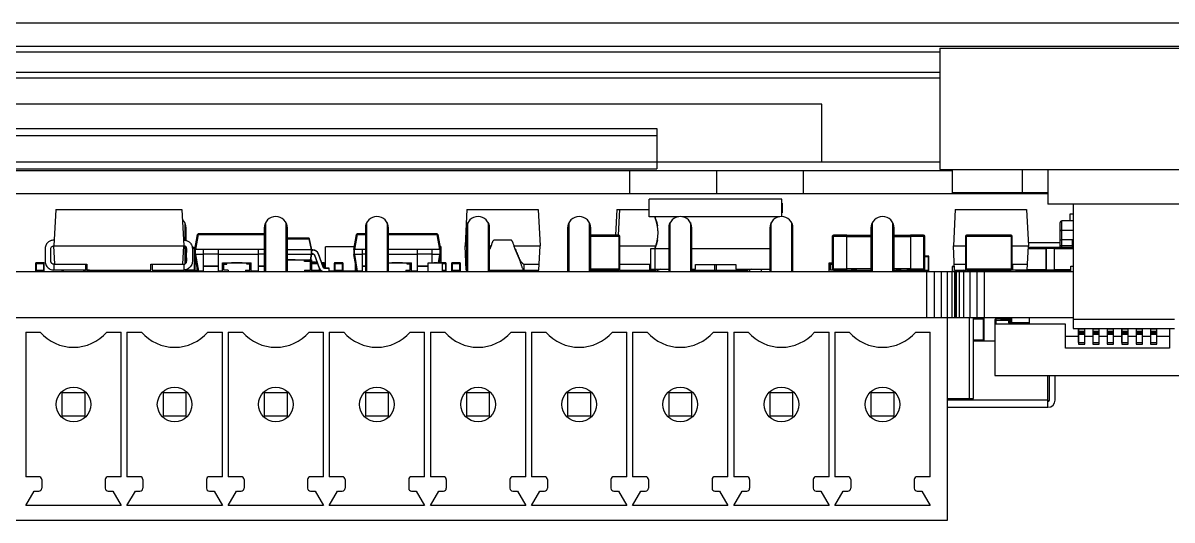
# Model space of a CAD drawing. Header units: inches. Extents: x -190 to 160, y -110 to 38.
# Drawn here: x -99.86 to -60.09, y -109.87 to -92.67 of the extents above; entities that cross this region are included whole.
import ezdxf

# ---------------------------------------------------------------- set-up
doc = ezdxf.new("R2010")
doc.units = ezdxf.units.IN
doc.header["$LTSCALE"] = 1.21
doc.header["$MEASUREMENT"] = 0
doc.layers.get('0').update_dxf_attribs({"linetype": 'CONTINUOUS'})

msp = doc.modelspace()

# ---------------------------------------------------------------- linework, layer by layer
at = {"color": 7, "linetype": 'Continuous'}
for p, q in [((-152.059, -92.674), (-39.659, -92.674)), ((-152.059, -93.474), (-39.659, -93.474)), ((-148.359, -93.674), (-68.124, -93.674)), ((-68.124, -93.55), (-55.394, -93.55)), ((-68.124, -93.55), (-68.124, -97.749)), ((-148.569, -94.574), (-68.124, -94.574)), ((-148.359, -94.374), (-68.124, -94.374)), ((-72.208, -95.485), (-136.328, -95.485)), ((-72.208, -97.474), (-72.208, -95.485)), ((-129.419, -96.324), (-77.919, -96.324)), ((-77.919, -96.574), (-129.419, -96.574)), ((-77.919, -96.324), (-77.919, -97.724)), ((-148.569, -97.474), (-68.124, -97.474)), ((-129.419, -97.724), (-77.919, -97.724)), ((-102.419, -97.774), (-67.694, -97.774)), ((-78.859, -98.574), (-78.859, -97.774)), ((-75.859, -97.774), (-75.859, -98.574)), ((-72.859, -97.774), (-72.859, -98.574)), ((-68.124, -97.749), (-55.394, -97.749)), ((-67.694, -97.749), (-67.694, -98.549)), ((-65.276, -97.749), (-65.276, -98.549)), ((-64.394, -97.749), (-64.394, -98.949)), ((-109.919, -98.574), (-64.394, -98.574)), ((-64.394, -98.549), (-67.694, -98.549)), ((-73.589, -98.774), (-78.181, -98.774)), ((-78.181, -99.384), (-78.181, -98.774)), ((-73.589, -99.378), (-73.589, -98.774)), ((-73.589, -98.905), (-73.579, -98.905)), ((-73.589, -98.933), (-73.579, -98.933)), ((-73.589, -98.963), (-73.579, -98.963)), ((-73.589, -98.998), (-73.579, -98.998)), ((-73.579, -98.905), (-73.579, -99.243)), ((-58.394, -98.949), (-64.394, -98.949)), ((-63.509, -98.949), (-63.509, -103.249)), ((-98.727, -99.123), (-98.794, -100.383)), ((-98.727, -99.123), (-94.36, -99.123)), ((-94.36, -99.123), (-94.294, -100.383)), ((-84.493, -99.123), (-84.559, -100.383)), ((-84.493, -99.123), (-82.025, -99.123)), ((-82.025, -99.123), (-81.959, -100.383)), ((-79.302, -99.123), (-79.349, -100.013)), ((-79.302, -99.123), (-78.181, -99.123)), ((-79.208, -99.123), (-79.254, -100.013)), ((-77.164, -99.384), (-78.181, -99.384)), ((-73.664, -99.384), (-77.053, -99.384)), ((-73.589, -99.081), (-73.579, -99.081)), ((-73.589, -99.159), (-73.579, -99.159)), ((-73.589, -99.194), (-73.579, -99.194)), ((-73.589, -99.243), (-73.579, -99.243)), ((-67.593, -99.123), (-67.659, -100.383)), ((-67.593, -99.123), (-65.125, -99.123)), ((-65.125, -99.123), (-65.059, -100.383)), ((-63.61, -99.274), (-63.509, -99.274)), ((-63.61, -99.524), (-63.61, -99.274)), ((-94.259, -99.58), (-94.259, -100.186)), ((-94.209, -100.202), (-94.209, -99.774)), ((-91.509, -99.774), (-91.509, -101.274)), ((-91.459, -101.274), (-91.459, -99.58)), ((-90.759, -99.58), (-90.759, -101.274)), ((-90.709, -101.274), (-90.709, -99.774)), ((-88.009, -99.774), (-88.009, -101.274)), ((-87.959, -101.274), (-87.959, -99.58)), ((-87.259, -99.58), (-87.259, -101.274)), ((-87.209, -101.274), (-87.209, -99.774)), ((-84.509, -99.774), (-84.509, -101.274)), ((-84.459, -101.274), (-84.459, -99.58)), ((-83.759, -99.58), (-83.759, -101.274)), ((-83.709, -101.274), (-83.709, -99.774)), ((-81.009, -99.774), (-81.009, -101.274)), ((-80.959, -101.274), (-80.959, -99.58)), ((-80.259, -99.58), (-80.259, -101.274)), ((-80.209, -101.274), (-80.209, -99.774)), ((-77.509, -99.774), (-77.509, -101.274)), ((-77.459, -101.274), (-77.459, -99.58)), ((-76.759, -99.58), (-76.759, -101.274)), ((-76.709, -101.274), (-76.709, -99.774)), ((-74.009, -99.774), (-74.009, -101.274)), ((-73.959, -101.274), (-73.959, -99.58)), ((-73.259, -99.58), (-73.259, -101.274)), ((-73.209, -101.274), (-73.209, -99.774)), ((-70.509, -99.774), (-70.509, -101.274)), ((-70.459, -101.274), (-70.459, -99.58)), ((-69.759, -99.58), (-69.759, -101.274)), ((-69.709, -101.274), (-69.709, -99.774)), ((-63.959, -100.449), (-63.959, -99.574)), ((-63.509, -99.524), (-63.909, -99.524)), ((-63.909, -100.449), (-63.909, -99.524)), ((-93.909, -100.509), (-93.817, -99.99)), ((-93.798, -99.99), (-93.889, -100.509)), ((-93.817, -99.99), (-93.798, -99.99)), ((-93.798, -99.99), (-93.798, -99.974)), ((-91.509, -99.974), (-93.798, -99.974)), ((-93.798, -99.99), (-91.509, -99.99)), ((-89.962, -100.124), (-90.709, -100.124)), ((-90.709, -100.144), (-89.962, -100.144)), ((-89.962, -100.124), (-89.962, -100.144)), ((-89.962, -100.144), (-89.888, -100.524)), ((-89.962, -100.144), (-89.937, -100.144)), ((-89.863, -100.524), (-89.937, -100.144)), ((-88.409, -100.509), (-88.317, -99.99)), ((-88.298, -99.99), (-88.389, -100.509)), ((-88.317, -99.99), (-88.298, -99.99)), ((-88.009, -99.974), (-88.298, -99.974)), ((-88.298, -99.99), (-88.298, -99.974)), ((-88.298, -99.99), (-88.009, -99.99)), ((-85.52, -99.974), (-87.209, -99.974)), ((-87.209, -99.99), (-85.52, -99.99)), ((-85.52, -99.974), (-85.52, -99.99)), ((-85.428, -100.509), (-85.52, -99.99)), ((-85.52, -99.99), (-85.5, -99.99)), ((-85.5, -99.99), (-85.409, -100.509)), ((-82.975, -100.186), (-83.544, -100.186)), ((-79.241, -100.013), (-80.209, -100.013)), ((-80.209, -100.053), (-79.201, -100.053)), ((-79.241, -100.013), (-79.241, -101.233)), ((-79.201, -101.193), (-79.201, -100.053)), ((-71.847, -100.053), (-71.347, -100.053)), ((-71.847, -100.053), (-71.847, -101.193)), ((-71.347, -100.013), (-71.807, -100.013)), ((-71.807, -101.233), (-71.807, -100.013)), ((-71.347, -101.233), (-71.347, -100.013)), ((-70.509, -100.023), (-71.347, -100.023)), ((-71.347, -100.063), (-70.509, -100.063)), ((-69.147, -100.023), (-69.709, -100.023)), ((-69.709, -100.063), (-69.147, -100.063)), ((-68.687, -100.013), (-69.147, -100.013)), ((-69.147, -100.013), (-69.147, -101.233)), ((-69.147, -100.053), (-68.647, -100.053)), ((-68.687, -100.013), (-68.687, -101.233)), ((-68.647, -101.193), (-68.647, -100.053)), ((-67.239, -100.053), (-65.619, -100.053)), ((-67.239, -100.053), (-67.239, -101.193)), ((-65.659, -100.013), (-67.199, -100.013)), ((-67.199, -101.233), (-67.199, -100.013)), ((-65.659, -100.013), (-65.659, -101.233)), ((-65.619, -101.193), (-65.619, -100.053)), ((-63.959, -100.179), (-63.909, -100.174)), ((-63.509, -99.853), (-63.909, -99.853)), ((-63.509, -100.174), (-63.909, -100.174)), ((-63.529, -100.449), (-63.529, -100.174)), ((-98.76, -101.023), (-98.794, -100.383)), ((-98.794, -100.383), (-94.294, -100.383)), ((-94.327, -101.023), (-94.294, -100.383)), ((-94.259, -100.396), (-94.259, -101.015)), ((-94.209, -100.969), (-94.209, -100.432)), ((-94.206, -100.439), (-94.209, -100.439)), ((-94.209, -100.469), (-94.197, -100.469)), ((-93.933, -100.439), (-93.999, -100.439)), ((-93.995, -100.469), (-93.903, -100.469)), ((-93.933, -100.439), (-93.933, -101.259)), ((-93.909, -100.509), (-93.909, -100.689)), ((-93.909, -100.509), (-93.889, -100.509)), ((-93.903, -100.477), (-93.903, -100.469)), ((-93.889, -100.689), (-93.889, -100.509)), ((-91.509, -100.509), (-93.889, -100.509)), ((-93.609, -101.274), (-93.609, -100.509)), ((-93.109, -100.509), (-93.109, -101.274)), ((-91.709, -101.274), (-91.709, -100.509)), ((-89.888, -100.524), (-90.709, -100.524)), ((-89.888, -100.524), (-89.888, -100.674)), ((-89.863, -100.524), (-89.888, -100.524)), ((-89.824, -100.524), (-89.863, -100.524)), ((-89.863, -100.674), (-89.863, -100.524)), ((-89.863, -100.534), (-89.824, -100.534)), ((-89.824, -100.524), (-89.824, -100.534)), ((-88.394, -100.424), (-89.384, -100.424)), ((-89.384, -101.148), (-89.384, -100.424)), ((-88.409, -100.509), (-88.409, -100.689)), ((-88.409, -100.509), (-88.389, -100.509)), ((-88.009, -100.509), (-88.389, -100.509)), ((-88.389, -100.689), (-88.389, -100.509)), ((-88.109, -101.274), (-88.109, -100.509)), ((-85.429, -100.509), (-87.209, -100.509)), ((-86.209, -101.274), (-86.209, -100.509)), ((-85.709, -100.509), (-85.709, -100.974)), ((-85.429, -100.509), (-85.429, -100.689)), ((-85.428, -100.509), (-85.409, -100.509)), ((-85.384, -100.424), (-85.424, -100.424)), ((-85.409, -100.689), (-85.409, -100.509)), ((-85.384, -100.967), (-85.384, -100.424)), ((-84.559, -100.383), (-84.509, -100.383)), ((-84.515, -101.223), (-84.559, -100.383)), ((-83.709, -100.383), (-83.657, -100.383)), ((-83.709, -100.529), (-83.696, -100.503)), ((-82.862, -100.383), (-81.959, -100.383)), ((-82.003, -101.223), (-81.959, -100.383)), ((-79.201, -100.383), (-77.951, -100.383)), ((-77.509, -100.484), (-78.135, -100.484)), ((-78.135, -100.484), (-78.135, -101.194)), ((-77.985, -100.484), (-77.985, -101.194)), ((-74.009, -100.484), (-76.709, -100.484)), ((-67.659, -100.383), (-67.239, -100.383)), ((-67.615, -101.223), (-67.659, -100.383)), ((-65.619, -100.383), (-65.059, -100.383)), ((-65.103, -101.223), (-65.059, -100.383)), ((-65.064, -100.274), (-63.959, -100.274)), ((-65.064, -100.479), (-64.459, -100.479)), ((-64.451, -100.449), (-65.062, -100.449)), ((-64.459, -100.469), (-64.159, -100.469)), ((-64.459, -100.469), (-64.459, -101.229)), ((-63.959, -100.439), (-64.429, -100.439)), ((-64.429, -101.259), (-64.429, -100.439)), ((-64.159, -101.259), (-64.159, -100.439)), ((-63.509, -100.449), (-64.159, -100.449)), ((-64.159, -100.479), (-63.509, -100.479)), ((-63.959, -100.372), (-63.909, -100.374)), ((-63.909, -100.374), (-63.529, -100.374)), ((-99.425, -101), (-99.425, -101.243)), ((-99.425, -101), (-99.12, -101)), ((-99.395, -101.274), (-99.395, -100.969)), ((-99.151, -100.969), (-99.395, -100.969)), ((-99.323, -100.967), (-99.323, -100.969)), ((-99.323, -100.967), (-99.216, -100.967)), ((-99.322, -100.967), (-99.322, -100.969)), ((-99.313, -100.967), (-99.313, -100.969)), ((-99.304, -100.969), (-99.304, -100.967)), ((-99.216, -100.967), (-99.216, -100.969)), ((-99.151, -100.969), (-99.151, -101.274)), ((-99.12, -101.243), (-99.12, -101)), ((-93.808, -101.257), (-93.909, -100.689)), ((-93.909, -100.689), (-93.889, -100.689)), ((-93.903, -101.229), (-93.903, -100.721)), ((-93.903, -100.949), (-93.863, -100.949)), ((-93.858, -100.974), (-93.903, -100.974)), ((-93.609, -100.689), (-93.889, -100.689)), ((-93.889, -100.689), (-93.789, -101.257)), ((-93.609, -100.664), (-93.109, -100.664)), ((-91.709, -100.689), (-93.109, -100.689)), ((-92.959, -101.274), (-92.959, -100.974)), ((-92.959, -100.974), (-91.959, -100.974)), ((-92.909, -101.224), (-92.909, -100.974)), ((-92.809, -101.024), (-92.809, -100.974)), ((-92.637, -100.973), (-92.637, -100.974)), ((-92.557, -100.973), (-92.637, -100.973)), ((-92.6, -100.973), (-92.6, -100.974)), ((-92.559, -100.974), (-92.559, -100.973)), ((-92.557, -100.974), (-92.557, -100.973)), ((-92.546, -100.973), (-92.546, -100.974)), ((-92.465, -100.973), (-92.546, -100.973)), ((-92.505, -100.973), (-92.505, -100.974)), ((-92.465, -100.973), (-92.465, -100.974)), ((-92.453, -100.973), (-92.453, -100.974)), ((-92.37, -100.973), (-92.453, -100.973)), ((-92.436, -100.973), (-92.436, -100.974)), ((-92.423, -100.973), (-92.423, -100.974)), ((-92.37, -100.973), (-92.37, -100.974)), ((-92.36, -100.973), (-92.36, -100.974)), ((-92.278, -100.973), (-92.36, -100.973)), ((-92.319, -100.973), (-92.319, -100.974)), ((-92.278, -100.973), (-92.278, -100.974)), ((-92.109, -101.024), (-92.109, -100.974)), ((-92.009, -101.224), (-92.009, -100.974)), ((-91.959, -101.274), (-91.959, -100.974)), ((-91.709, -100.664), (-91.509, -100.664)), ((-90.709, -100.674), (-89.888, -100.674)), ((-90.671, -100.873), (-90.709, -100.873)), ((-90.709, -100.874), (-89.863, -100.874)), ((-90.671, -100.873), (-90.671, -100.874)), ((-90.654, -100.873), (-90.656, -100.873)), ((-90.656, -100.873), (-90.656, -100.874)), ((-90.555, -100.873), (-90.652, -100.873)), ((-90.652, -100.873), (-90.652, -100.874)), ((-90.609, -100.873), (-90.609, -100.874)), ((-90.555, -100.873), (-90.555, -100.874)), ((-90.438, -100.873), (-90.539, -100.873)), ((-90.539, -100.873), (-90.539, -100.874)), ((-90.488, -100.873), (-90.488, -100.874)), ((-90.438, -100.873), (-90.438, -100.874)), ((-90.113, -100.924), (-90.113, -100.874)), ((-89.913, -100.924), (-90.113, -100.924)), ((-89.888, -100.674), (-89.923, -100.874)), ((-89.913, -101.224), (-89.913, -100.874)), ((-89.898, -100.874), (-89.863, -100.674)), ((-89.863, -100.674), (-89.888, -100.674)), ((-89.824, -100.664), (-89.863, -100.664)), ((-89.863, -100.674), (-89.824, -100.674)), ((-89.863, -101.274), (-89.863, -100.874)), ((-89.863, -100.939), (-89.854, -100.939)), ((-89.863, -100.949), (-89.686, -100.949)), ((-89.863, -100.967), (-89.846, -100.967)), ((-89.678, -100.969), (-89.863, -100.969)), ((-89.863, -101), (-89.667, -101)), ((-89.86, -100.949), (-89.86, -100.939)), ((-89.856, -101.274), (-89.856, -100.969)), ((-89.854, -100.949), (-89.854, -100.939)), ((-89.846, -100.969), (-89.846, -100.967)), ((-89.841, -100.939), (-89.739, -100.939)), ((-89.841, -100.949), (-89.841, -100.939)), ((-89.824, -100.664), (-89.824, -100.674)), ((-89.817, -100.967), (-89.684, -100.967)), ((-89.817, -100.967), (-89.817, -100.969)), ((-89.806, -100.969), (-89.806, -100.967)), ((-89.791, -100.969), (-89.791, -100.967)), ((-89.789, -100.949), (-89.789, -100.939)), ((-89.773, -100.71), (-89.763, -100.707)), ((-89.773, -100.71), (-89.608, -101.161)), ((-89.599, -101.157), (-89.763, -100.707)), ((-89.746, -100.969), (-89.746, -100.967)), ((-89.739, -100.949), (-89.739, -100.939)), ((-89.728, -100.967), (-89.728, -100.969)), ((-89.703, -100.949), (-89.703, -100.967)), ((-89.684, -100.967), (-89.684, -100.969)), ((-89.641, -100.662), (-89.632, -100.659)), ((-89.641, -100.662), (-89.477, -101.113)), ((-89.467, -101.11), (-89.632, -100.659)), ((-89.458, -100.969), (-89.519, -100.969)), ((-89.508, -101), (-89.427, -101)), ((-89.458, -100.969), (-89.458, -101.126)), ((-89.427, -101.144), (-89.427, -101)), ((-89.086, -101), (-88.782, -101)), ((-89.086, -101), (-89.086, -101.243)), ((-88.812, -100.969), (-89.056, -100.969)), ((-89.056, -101.274), (-89.056, -100.969)), ((-88.991, -100.967), (-88.884, -100.967)), ((-88.991, -100.969), (-88.991, -100.967)), ((-88.946, -100.969), (-88.946, -100.967)), ((-88.928, -100.967), (-88.928, -100.969)), ((-88.884, -100.967), (-88.884, -100.969)), ((-88.812, -100.969), (-88.812, -101.274)), ((-88.782, -101.243), (-88.782, -101)), ((-88.308, -101.257), (-88.409, -100.689)), ((-88.409, -100.689), (-88.389, -100.689)), ((-88.109, -100.689), (-88.389, -100.689)), ((-88.389, -100.689), (-88.289, -101.257)), ((-88.366, -101), (-88.354, -101)), ((-88.366, -101), (-88.366, -101.243)), ((-88.365, -101), (-88.365, -101.243)), ((-88.109, -100.664), (-88.009, -100.664)), ((-86.209, -100.689), (-87.209, -100.689)), ((-87.209, -100.974), (-86.409, -100.974)), ((-87.007, -100.973), (-87.087, -100.973)), ((-87.087, -100.973), (-87.087, -100.974)), ((-87.05, -100.973), (-87.05, -100.974)), ((-87.009, -100.974), (-87.009, -100.973)), ((-87.007, -100.974), (-87.007, -100.973)), ((-86.915, -100.973), (-86.996, -100.973)), ((-86.996, -100.973), (-86.996, -100.974)), ((-86.955, -100.973), (-86.955, -100.974)), ((-86.915, -100.973), (-86.915, -100.974)), ((-86.82, -100.973), (-86.903, -100.973)), ((-86.903, -100.973), (-86.903, -100.974)), ((-86.886, -100.973), (-86.886, -100.974)), ((-86.873, -100.973), (-86.873, -100.974)), ((-86.82, -100.973), (-86.82, -100.974)), ((-86.728, -100.973), (-86.81, -100.973)), ((-86.81, -100.973), (-86.81, -100.974)), ((-86.769, -100.973), (-86.769, -100.974)), ((-86.728, -100.973), (-86.728, -100.974)), ((-86.559, -101.024), (-86.559, -100.974)), ((-86.459, -101.224), (-86.459, -100.974)), ((-86.409, -101.274), (-86.409, -100.974)), ((-86.209, -100.664), (-85.709, -100.664)), ((-85.836, -100.974), (-85.336, -100.974)), ((-85.836, -101.274), (-85.836, -100.974)), ((-85.428, -100.689), (-85.709, -100.689)), ((-85.52, -100.973), (-85.64, -100.973)), ((-85.64, -100.973), (-85.64, -100.974)), ((-85.638, -100.973), (-85.638, -100.974)), ((-85.624, -100.973), (-85.624, -100.974)), ((-85.602, -100.974), (-85.602, -100.973)), ((-85.595, -100.973), (-85.595, -100.974)), ((-85.556, -100.973), (-85.556, -100.974)), ((-85.52, -100.973), (-85.52, -100.974)), ((-85.479, -100.974), (-85.428, -100.689)), ((-85.409, -100.689), (-85.459, -100.974)), ((-85.241, -100.969), (-85.458, -100.969)), ((-85.429, -100.689), (-85.409, -100.689)), ((-85.413, -100.967), (-85.306, -100.967)), ((-85.413, -100.967), (-85.413, -100.969)), ((-85.411, -100.967), (-85.411, -100.969)), ((-85.403, -100.967), (-85.403, -100.969)), ((-85.394, -100.969), (-85.394, -100.967)), ((-85.336, -101.274), (-85.336, -100.974)), ((-85.336, -101), (-85.21, -101)), ((-85.306, -100.967), (-85.306, -100.969)), ((-85.241, -100.969), (-85.241, -101.274)), ((-85.21, -101.243), (-85.21, -101)), ((-85.023, -101), (-84.718, -101)), ((-85.023, -101), (-85.023, -101.243)), ((-84.748, -100.969), (-84.992, -100.969)), ((-84.992, -101.274), (-84.992, -100.969)), ((-84.92, -100.967), (-84.813, -100.967)), ((-84.92, -100.967), (-84.92, -100.969)), ((-84.919, -100.967), (-84.919, -100.969)), ((-84.91, -100.967), (-84.91, -100.969)), ((-84.902, -100.969), (-84.902, -100.967)), ((-84.813, -100.967), (-84.813, -100.969)), ((-84.748, -100.969), (-84.748, -101.274)), ((-84.718, -101.243), (-84.718, -101)), ((-71.955, -100.974), (-71.847, -100.974)), ((-71.955, -101.274), (-71.955, -100.974)), ((-71.905, -101.224), (-71.905, -100.974)), ((-68.526, -100.739), (-68.647, -100.739)), ((-68.647, -100.759), (-68.506, -100.759)), ((-68.526, -100.739), (-68.526, -101.259)), ((-68.506, -101.239), (-68.506, -100.759)), ((-147.867, -101.274), (-63.509, -101.274)), ((-99.12, -101.243), (-99.425, -101.243)), ((-98.794, -101.023), (-98.794, -101.223)), ((-98.794, -101.023), (-97.65, -101.023)), ((-97.7, -101.223), (-98.794, -101.223)), ((-98.509, -101.223), (-98.509, -101.274)), ((-98.459, -101.274), (-98.459, -101.223)), ((-97.759, -101.223), (-97.759, -101.274)), ((-97.709, -101.274), (-97.709, -101.223)), ((-97.559, -101.224), (-97.709, -101.224)), ((-97.7, -101.023), (-97.7, -101.223)), ((-97.65, -101.023), (-97.65, -101.223)), ((-97.65, -101.223), (-95.438, -101.223)), ((-97.559, -101.224), (-97.559, -101.274)), ((-95.438, -101.223), (-95.438, -101.023)), ((-95.438, -101.023), (-94.294, -101.023)), ((-95.388, -101.023), (-95.388, -101.223)), ((-95.388, -101.223), (-94.294, -101.223)), ((-95.159, -101.224), (-95.159, -101.274)), ((-95.159, -101.224), (-95.009, -101.224)), ((-95.009, -101.223), (-95.009, -101.274)), ((-94.959, -101.274), (-94.959, -101.223)), ((-94.294, -101.023), (-94.294, -101.223)), ((-94.259, -101.223), (-94.259, -101.274)), ((-94.209, -101.274), (-94.209, -101.208)), ((-93.903, -101.229), (-94.209, -101.229)), ((-94.209, -101.259), (-93.933, -101.259)), ((-93.829, -101.249), (-93.911, -101.249)), ((-93.904, -101.249), (-93.904, -101.274)), ((-93.829, -101.249), (-93.829, -101.139)), ((-93.789, -101.257), (-93.808, -101.257)), ((-93.804, -101.274), (-93.804, -101.266)), ((-93.609, -101.257), (-93.789, -101.257)), ((-93.609, -101.077), (-93.109, -101.077)), ((-93.609, -101.094), (-93.109, -101.094)), ((-92.959, -101.257), (-93.109, -101.257)), ((-92.909, -101.024), (-92.809, -101.024)), ((-92.759, -101.224), (-92.909, -101.224)), ((-92.759, -101.224), (-92.759, -101.274)), ((-92.159, -101.224), (-92.159, -101.274)), ((-92.159, -101.224), (-92.009, -101.224)), ((-92.009, -101.024), (-92.109, -101.024)), ((-91.709, -101.257), (-91.959, -101.257)), ((-91.709, -101.077), (-91.509, -101.077)), ((-91.709, -101.094), (-91.509, -101.094)), ((-90.113, -101.224), (-89.913, -101.224)), ((-90.113, -101.224), (-90.113, -101.274)), ((-89.552, -101.243), (-89.863, -101.243)), ((-89.612, -101.151), (-89.612, -101.274)), ((-89.599, -101.157), (-89.608, -101.161)), ((-89.581, -101.243), (-89.581, -101.211)), ((-89.467, -101.11), (-89.477, -101.113)), ((-89.269, -101.154), (-89.419, -101.146)), ((-89.419, -101.156), (-89.419, -101.146)), ((-89.419, -101.156), (-89.26, -101.164)), ((-89.269, -101.154), (-89.276, -101.274)), ((-89.266, -101.274), (-89.26, -101.164)), ((-89.264, -101.254), (-89.084, -101.254)), ((-88.782, -101.243), (-89.086, -101.243)), ((-88.784, -101.254), (-88.363, -101.254)), ((-88.675, -101.254), (-88.675, -101.274)), ((-88.311, -101.243), (-88.366, -101.243)), ((-88.335, -101.274), (-88.335, -101.107)), ((-88.289, -101.257), (-88.308, -101.257)), ((-88.109, -101.257), (-88.289, -101.257)), ((-88.109, -101.077), (-88.009, -101.077)), ((-88.109, -101.094), (-88.009, -101.094)), ((-86.609, -101.224), (-86.459, -101.224)), ((-86.609, -101.224), (-86.609, -101.274)), ((-86.459, -101.024), (-86.559, -101.024)), ((-86.209, -101.257), (-86.409, -101.257)), ((-86.209, -101.077), (-85.836, -101.077)), ((-86.209, -101.094), (-85.836, -101.094)), ((-85.21, -101.243), (-85.336, -101.243)), ((-84.718, -101.243), (-85.023, -101.243)), ((-84.526, -101.023), (-84.509, -101.023)), ((-83.709, -101.223), (-82.003, -101.223)), ((-82.509, -101.023), (-81.993, -101.023)), ((-82.509, -101.223), (-82.509, -101.023)), ((-79.201, -101.193), (-80.209, -101.193)), ((-80.209, -101.233), (-79.241, -101.233)), ((-79.215, -101.223), (-77.972, -101.223)), ((-79.201, -101.023), (-78.135, -101.023)), ((-78.799, -101.223), (-78.799, -101.243)), ((-78.494, -101.243), (-78.799, -101.243)), ((-78.768, -101.274), (-78.768, -101.223)), ((-78.525, -101.223), (-78.525, -101.274)), ((-78.494, -101.243), (-78.494, -101.223)), ((-78.18, -101.023), (-78.18, -101.223)), ((-78.135, -101.194), (-77.509, -101.194)), ((-78.13, -101.194), (-78.13, -101.223)), ((-78.013, -101.223), (-78.013, -101.243)), ((-77.956, -101.243), (-78.013, -101.243)), ((-77.982, -101.274), (-77.982, -101.223)), ((-77.885, -101.274), (-77.885, -101.224)), ((-76.709, -101.194), (-76.585, -101.194)), ((-76.709, -101.223), (-74.774, -101.223)), ((-76.585, -101.034), (-75.185, -101.034)), ((-76.585, -101.194), (-76.585, -101.034)), ((-75.918, -101.223), (-75.918, -101.034)), ((-75.868, -101.034), (-75.868, -101.223)), ((-75.75, -101.274), (-75.75, -101.223)), ((-75.25, -101.274), (-75.25, -101.223)), ((-75.185, -101.034), (-75.185, -101.194)), ((-75.185, -101.194), (-74.009, -101.194)), ((-74.774, -101.194), (-74.774, -101.223)), ((-74.699, -101.274), (-74.699, -101.211)), ((-74.304, -101.274), (-74.304, -101.194)), ((-71.905, -101.024), (-71.847, -101.024)), ((-71.832, -101.224), (-71.905, -101.224)), ((-71.347, -101.193), (-71.847, -101.193)), ((-71.807, -101.233), (-71.347, -101.233)), ((-71.755, -101.233), (-71.755, -101.274)), ((-70.509, -101.183), (-71.347, -101.183)), ((-71.347, -101.223), (-70.509, -101.223)), ((-71.247, -101.274), (-71.247, -101.223)), ((-71.197, -101.224), (-71.197, -101.223)), ((-70.997, -101.224), (-71.197, -101.224)), ((-70.997, -101.224), (-70.997, -101.274)), ((-69.147, -101.183), (-69.709, -101.183)), ((-69.709, -101.223), (-69.147, -101.223)), ((-69.709, -101.224), (-69.697, -101.224)), ((-69.697, -101.224), (-69.697, -101.223)), ((-69.647, -101.274), (-69.647, -101.223)), ((-69.466, -101.229), (-69.647, -101.229)), ((-69.647, -101.249), (-69.466, -101.249)), ((-69.622, -101.259), (-69.622, -101.249)), ((-69.622, -101.259), (-69.286, -101.259)), ((-69.466, -101.223), (-69.466, -101.259)), ((-69.266, -101.239), (-69.466, -101.239)), ((-69.286, -101.223), (-69.286, -101.259)), ((-69.269, -101.249), (-69.026, -101.249)), ((-69.266, -101.239), (-69.266, -101.223)), ((-69.147, -101.229), (-69.266, -101.229)), ((-68.647, -101.193), (-69.147, -101.193)), ((-69.147, -101.233), (-68.687, -101.233)), ((-69.026, -101.233), (-69.026, -101.239)), ((-68.506, -101.239), (-69.026, -101.239)), ((-69.026, -101.274), (-69.026, -101.239)), ((-69.006, -101.259), (-69.006, -101.233)), ((-69.006, -101.259), (-68.526, -101.259)), ((-68.577, -102.874), (-68.577, -101.274)), ((-68.526, -101.274), (-68.526, -101.259)), ((-68.316, -102.874), (-68.316, -101.274)), ((-68.073, -102.874), (-68.073, -101.274)), ((-67.864, -102.874), (-67.864, -101.274)), ((-67.704, -102.874), (-67.704, -101.274)), ((-67.695, -101.104), (-67.621, -101.104)), ((-67.695, -101.104), (-67.695, -101.269)), ((-67.621, -101.099), (-67.69, -101.099)), ((-67.69, -101.269), (-67.69, -101.099)), ((-67.467, -101.269), (-67.69, -101.269)), ((-67.625, -101.023), (-67.239, -101.023)), ((-67.615, -101.223), (-67.225, -101.223)), ((-67.603, -102.874), (-67.603, -101.274)), ((-67.577, -102.874), (-67.577, -101.274)), ((-67.552, -102.874), (-67.552, -101.274)), ((-67.451, -102.874), (-67.451, -101.274)), ((-67.291, -102.874), (-67.291, -101.274)), ((-65.619, -101.193), (-67.239, -101.193)), ((-67.199, -101.233), (-65.659, -101.233)), ((-67.082, -102.874), (-67.082, -101.274)), ((-66.839, -102.874), (-66.839, -101.274)), ((-66.578, -102.874), (-66.578, -101.274)), ((-65.879, -101.273), (-65.879, -101.233)), ((-65.103, -101.223), (-65.633, -101.223)), ((-65.627, -101.216), (-65.609, -101.223)), ((-65.609, -101.023), (-65.619, -101.02)), ((-65.609, -101.023), (-65.092, -101.023)), ((-65.609, -101.023), (-65.609, -101.223)), ((-65.509, -101.223), (-65.509, -101.229)), ((-65.209, -101.229), (-65.509, -101.229)), ((-65.479, -101.259), (-65.479, -101.223)), ((-65.479, -101.259), (-65.109, -101.259)), ((-65.209, -101.259), (-65.209, -101.223)), ((-65.209, -101.249), (-64.451, -101.249)), ((-65.109, -101.259), (-65.109, -101.249)), ((-64.459, -101.219), (-65.102, -101.219)), ((-64.509, -101.249), (-64.509, -101.259)), ((-64.509, -101.259), (-63.939, -101.259)), ((-64.159, -101.229), (-64.459, -101.229)), ((-63.589, -101.219), (-64.159, -101.219)), ((-64.159, -101.249), (-63.589, -101.249)), ((-63.939, -101.249), (-63.939, -101.259)), ((-63.589, -101.249), (-63.61, -101.249)), ((-63.589, -101.094), (-63.509, -101.094)), ((-63.589, -101.274), (-63.589, -101.094)), ((-63.509, -102.874), (-147.909, -102.874)), ((-67.859, -109.874), (-67.859, -102.874)), ((-67.106, -102.874), (-67.106, -105.674)), ((-66.956, -105.674), (-66.956, -102.874)), ((-66.956, -102.909), (-66.616, -102.909)), ((-66.771, -102.909), (-66.771, -102.874)), ((-66.616, -103.639), (-66.616, -102.909)), ((-66.596, -103.674), (-66.596, -102.874)), ((-66.218, -102.955), (-65.746, -102.955)), ((-66.218, -102.955), (-66.218, -103.094)), ((-65.746, -102.915), (-66.178, -102.915)), ((-66.178, -103.094), (-66.178, -102.915)), ((-66.046, -102.874), (-66.046, -102.915)), ((-66.026, -102.909), (-65.746, -102.909)), ((-66.026, -102.909), (-66.026, -102.915)), ((-65.871, -102.909), (-65.871, -102.874)), ((-65.746, -102.874), (-65.746, -103.049)), ((-65.743, -102.874), (-65.743, -103.049)), ((-65.737, -102.874), (-65.737, -103.049)), ((-65.728, -102.874), (-65.728, -103.049)), ((-65.716, -102.874), (-65.716, -103.049)), ((-65.702, -102.874), (-65.702, -103.049)), ((-65.685, -102.874), (-65.685, -103.049)), ((-65.666, -102.874), (-65.666, -103.049)), ((-65.645, -102.874), (-65.645, -103.049)), ((-65.022, -103.094), (-65.022, -102.874)), ((-63.509, -102.929), (-60.009, -102.929)), ((-99.759, -103.374), (-99.759, -108.374)), ((-99.759, -103.374), (-99.259, -103.374)), ((-96.959, -103.374), (-96.459, -103.374)), ((-96.459, -108.374), (-96.459, -103.374)), ((-96.259, -103.374), (-96.259, -108.374)), ((-96.259, -103.374), (-95.759, -103.374)), ((-93.459, -103.374), (-92.959, -103.374)), ((-92.959, -108.374), (-92.959, -103.374)), ((-92.759, -103.374), (-92.259, -103.374)), ((-92.759, -103.374), (-92.759, -108.374)), ((-89.959, -103.374), (-89.459, -103.374)), ((-89.459, -108.374), (-89.459, -103.374)), ((-89.259, -103.374), (-88.759, -103.374)), ((-89.259, -103.374), (-89.259, -108.374)), ((-86.459, -103.374), (-85.959, -103.374)), ((-85.959, -108.374), (-85.959, -103.374)), ((-85.759, -103.374), (-85.259, -103.374)), ((-85.759, -103.374), (-85.759, -108.374)), ((-82.959, -103.374), (-82.459, -103.374)), ((-82.459, -108.374), (-82.459, -103.374)), ((-82.259, -103.374), (-81.759, -103.374)), ((-82.259, -103.374), (-82.259, -108.374)), ((-79.459, -103.374), (-78.959, -103.374)), ((-78.959, -108.374), (-78.959, -103.374)), ((-78.759, -103.374), (-78.259, -103.374)), ((-78.759, -103.374), (-78.759, -108.374)), ((-75.959, -103.374), (-75.459, -103.374)), ((-75.459, -108.374), (-75.459, -103.374)), ((-75.259, -103.374), (-74.759, -103.374)), ((-75.259, -103.374), (-75.259, -108.374)), ((-72.459, -103.374), (-71.959, -103.374)), ((-71.959, -108.374), (-71.959, -103.374)), ((-71.759, -103.374), (-71.259, -103.374)), ((-71.759, -103.374), (-71.759, -108.374)), ((-68.959, -103.374), (-68.459, -103.374)), ((-68.459, -108.374), (-68.459, -103.374)), ((-63.772, -103.094), (-66.222, -103.094)), ((-66.222, -103.094), (-66.222, -104.874)), ((-65.022, -103.049), (-65.746, -103.049)), ((-63.772, -103.924), (-63.772, -103.094)), ((-63.509, -103.249), (-60.009, -103.249)), ((-63.332, -103.249), (-63.332, -103.794)), ((-63.322, -103.733), (-63.322, -103.249)), ((-63.322, -103.26), (-63.122, -103.26)), ((-63.322, -103.335), (-63.122, -103.335)), ((-63.322, -103.341), (-63.122, -103.341)), ((-63.322, -103.353), (-63.122, -103.353)), ((-63.322, -103.373), (-63.122, -103.373)), ((-63.122, -103.249), (-63.122, -103.733)), ((-63.112, -103.794), (-63.112, -103.249)), ((-62.832, -103.249), (-62.832, -103.794)), ((-62.822, -103.733), (-62.822, -103.249)), ((-62.822, -103.26), (-62.622, -103.26)), ((-62.822, -103.335), (-62.622, -103.335)), ((-62.822, -103.341), (-62.622, -103.341)), ((-62.822, -103.353), (-62.622, -103.353)), ((-62.822, -103.373), (-62.622, -103.373)), ((-62.622, -103.249), (-62.622, -103.733)), ((-62.612, -103.794), (-62.612, -103.249)), ((-62.332, -103.249), (-62.332, -103.794)), ((-62.322, -103.733), (-62.322, -103.249)), ((-62.322, -103.26), (-62.122, -103.26)), ((-62.322, -103.335), (-62.122, -103.335)), ((-62.322, -103.341), (-62.122, -103.341)), ((-62.322, -103.353), (-62.122, -103.353)), ((-62.322, -103.373), (-62.122, -103.373)), ((-62.122, -103.249), (-62.122, -103.733)), ((-62.112, -103.794), (-62.112, -103.249)), ((-61.832, -103.249), (-61.832, -103.794)), ((-61.822, -103.733), (-61.822, -103.249)), ((-61.822, -103.26), (-61.622, -103.26)), ((-61.822, -103.335), (-61.622, -103.335)), ((-61.822, -103.341), (-61.622, -103.341)), ((-61.822, -103.353), (-61.622, -103.353)), ((-61.822, -103.373), (-61.622, -103.373)), ((-61.622, -103.249), (-61.622, -103.733)), ((-61.612, -103.794), (-61.612, -103.249)), ((-61.332, -103.249), (-61.332, -103.794)), ((-61.322, -103.733), (-61.322, -103.249)), ((-61.322, -103.26), (-61.122, -103.26)), ((-61.322, -103.335), (-61.122, -103.335)), ((-61.322, -103.341), (-61.122, -103.341)), ((-61.322, -103.353), (-61.122, -103.353)), ((-61.322, -103.373), (-61.122, -103.373)), ((-61.122, -103.249), (-61.122, -103.733)), ((-61.112, -103.794), (-61.112, -103.249)), ((-60.832, -103.249), (-60.832, -103.794)), ((-60.822, -103.733), (-60.822, -103.249)), ((-60.822, -103.26), (-60.622, -103.26)), ((-60.822, -103.335), (-60.622, -103.335)), ((-60.822, -103.341), (-60.622, -103.341)), ((-60.822, -103.353), (-60.622, -103.353)), ((-60.822, -103.373), (-60.622, -103.373)), ((-60.622, -103.249), (-60.622, -103.733)), ((-60.612, -103.794), (-60.612, -103.249)), ((-60.172, -103.249), (-60.172, -103.924)), ((-66.956, -103.639), (-66.616, -103.639)), ((-66.956, -103.674), (-66.222, -103.674)), ((-66.818, -103.639), (-66.818, -103.674)), ((-66.771, -103.639), (-66.771, -103.674)), ((-63.332, -103.524), (-63.772, -103.524)), ((-63.332, -103.794), (-63.112, -103.794)), ((-63.322, -103.399), (-63.122, -103.399)), ((-63.322, -103.422), (-63.122, -103.422)), ((-63.322, -103.439), (-63.122, -103.439)), ((-63.322, -103.728), (-63.122, -103.728)), ((-63.322, -103.733), (-63.122, -103.733)), ((-62.832, -103.524), (-63.112, -103.524)), ((-62.832, -103.794), (-62.612, -103.794)), ((-62.822, -103.399), (-62.622, -103.399)), ((-62.822, -103.422), (-62.622, -103.422)), ((-62.822, -103.439), (-62.622, -103.439)), ((-62.822, -103.728), (-62.622, -103.728)), ((-62.822, -103.733), (-62.622, -103.733)), ((-62.332, -103.524), (-62.612, -103.524)), ((-62.332, -103.794), (-62.112, -103.794)), ((-62.322, -103.399), (-62.122, -103.399)), ((-62.322, -103.422), (-62.122, -103.422)), ((-62.322, -103.439), (-62.122, -103.439)), ((-62.322, -103.728), (-62.122, -103.728)), ((-62.322, -103.733), (-62.122, -103.733)), ((-61.832, -103.524), (-62.112, -103.524)), ((-61.832, -103.794), (-61.612, -103.794)), ((-61.822, -103.399), (-61.622, -103.399)), ((-61.822, -103.422), (-61.622, -103.422)), ((-61.822, -103.439), (-61.622, -103.439)), ((-61.822, -103.728), (-61.622, -103.728)), ((-61.822, -103.733), (-61.622, -103.733)), ((-61.332, -103.524), (-61.612, -103.524)), ((-61.332, -103.794), (-61.112, -103.794)), ((-61.322, -103.399), (-61.122, -103.399)), ((-61.322, -103.422), (-61.122, -103.422)), ((-61.322, -103.439), (-61.122, -103.439)), ((-61.322, -103.728), (-61.122, -103.728)), ((-61.322, -103.733), (-61.122, -103.733)), ((-60.832, -103.524), (-61.112, -103.524)), ((-60.832, -103.794), (-60.612, -103.794)), ((-60.822, -103.399), (-60.622, -103.399)), ((-60.822, -103.422), (-60.622, -103.422)), ((-60.822, -103.439), (-60.622, -103.439)), ((-60.822, -103.728), (-60.622, -103.728)), ((-60.822, -103.733), (-60.622, -103.733)), ((-60.172, -103.524), (-60.612, -103.524)), ((-60.172, -103.924), (-63.772, -103.924)), ((-66.222, -104.874), (-57.722, -104.874)), ((-64.386, -105.974), (-64.386, -104.874)), ((-64.336, -105.724), (-64.336, -104.874)), ((-64.136, -105.724), (-64.136, -104.874)), ((-98.509, -105.474), (-98.509, -106.274)), ((-97.709, -105.474), (-98.509, -105.474)), ((-97.709, -106.274), (-97.709, -105.474)), ((-94.209, -105.474), (-95.009, -105.474)), ((-95.009, -105.474), (-95.009, -106.274)), ((-94.209, -106.274), (-94.209, -105.474)), ((-90.709, -105.474), (-91.509, -105.474)), ((-91.509, -105.474), (-91.509, -106.274)), ((-90.709, -106.274), (-90.709, -105.474)), ((-87.209, -105.474), (-88.009, -105.474)), ((-88.009, -105.474), (-88.009, -106.274)), ((-87.209, -106.274), (-87.209, -105.474)), ((-83.709, -105.474), (-84.509, -105.474)), ((-84.509, -105.474), (-84.509, -106.274)), ((-83.709, -106.274), (-83.709, -105.474)), ((-80.209, -105.474), (-81.009, -105.474)), ((-81.009, -105.474), (-81.009, -106.274)), ((-80.209, -106.274), (-80.209, -105.474)), ((-76.709, -105.474), (-77.509, -105.474)), ((-77.509, -105.474), (-77.509, -106.274)), ((-76.709, -106.274), (-76.709, -105.474)), ((-73.209, -105.474), (-74.009, -105.474)), ((-74.009, -105.474), (-74.009, -106.274)), ((-73.209, -106.274), (-73.209, -105.474)), ((-69.709, -105.474), (-70.509, -105.474)), ((-70.509, -105.474), (-70.509, -106.274)), ((-69.709, -106.274), (-69.709, -105.474)), ((-67.859, -105.674), (-66.956, -105.674)), ((-64.386, -105.724), (-67.859, -105.724)), ((-67.859, -105.974), (-64.386, -105.974)), ((-98.509, -106.274), (-97.709, -106.274)), ((-95.009, -106.274), (-94.209, -106.274)), ((-91.509, -106.274), (-90.709, -106.274)), ((-88.009, -106.274), (-87.209, -106.274)), ((-84.509, -106.274), (-83.709, -106.274)), ((-81.009, -106.274), (-80.209, -106.274)), ((-77.509, -106.274), (-76.709, -106.274)), ((-74.009, -106.274), (-73.209, -106.274)), ((-70.509, -106.274), (-69.709, -106.274)), ((-99.309, -108.374), (-99.759, -108.374)), ((-99.209, -108.474), (-99.209, -108.774)), ((-97.009, -108.474), (-97.009, -108.774)), ((-96.459, -108.374), (-96.909, -108.374)), ((-95.809, -108.374), (-96.259, -108.374)), ((-95.709, -108.474), (-95.709, -108.774)), ((-93.509, -108.474), (-93.509, -108.774)), ((-92.959, -108.374), (-93.409, -108.374)), ((-92.309, -108.374), (-92.759, -108.374)), ((-92.209, -108.474), (-92.209, -108.774)), ((-90.009, -108.474), (-90.009, -108.774)), ((-89.459, -108.374), (-89.909, -108.374)), ((-88.809, -108.374), (-89.259, -108.374)), ((-88.709, -108.474), (-88.709, -108.774)), ((-86.509, -108.474), (-86.509, -108.774)), ((-85.959, -108.374), (-86.409, -108.374)), ((-85.309, -108.374), (-85.759, -108.374)), ((-85.209, -108.474), (-85.209, -108.774)), ((-83.009, -108.474), (-83.009, -108.774)), ((-82.459, -108.374), (-82.909, -108.374)), ((-81.809, -108.374), (-82.259, -108.374)), ((-81.709, -108.474), (-81.709, -108.774)), ((-79.509, -108.474), (-79.509, -108.774)), ((-78.959, -108.374), (-79.409, -108.374)), ((-78.309, -108.374), (-78.759, -108.374)), ((-78.209, -108.474), (-78.209, -108.774)), ((-76.009, -108.474), (-76.009, -108.774)), ((-75.459, -108.374), (-75.909, -108.374)), ((-74.809, -108.374), (-75.259, -108.374)), ((-74.709, -108.474), (-74.709, -108.774)), ((-72.509, -108.474), (-72.509, -108.774)), ((-71.959, -108.374), (-72.409, -108.374)), ((-71.309, -108.374), (-71.759, -108.374)), ((-71.209, -108.474), (-71.209, -108.774)), ((-69.009, -108.474), (-69.009, -108.774)), ((-68.459, -108.374), (-68.909, -108.374)), ((-99.759, -109.374), (-99.47, -108.874)), ((-99.47, -108.874), (-99.309, -108.874)), ((-96.909, -108.874), (-96.747, -108.874)), ((-96.747, -108.874), (-96.459, -109.374)), ((-96.259, -109.374), (-95.97, -108.874)), ((-95.97, -108.874), (-95.809, -108.874)), ((-93.409, -108.874), (-93.247, -108.874)), ((-93.247, -108.874), (-92.959, -109.374)), ((-92.759, -109.374), (-92.47, -108.874)), ((-92.47, -108.874), (-92.309, -108.874)), ((-89.909, -108.874), (-89.747, -108.874)), ((-89.747, -108.874), (-89.459, -109.374)), ((-89.259, -109.374), (-88.97, -108.874)), ((-88.97, -108.874), (-88.809, -108.874)), ((-86.409, -108.874), (-86.247, -108.874)), ((-86.247, -108.874), (-85.959, -109.374)), ((-85.759, -109.374), (-85.47, -108.874)), ((-85.47, -108.874), (-85.309, -108.874)), ((-82.909, -108.874), (-82.747, -108.874)), ((-82.747, -108.874), (-82.459, -109.374)), ((-82.259, -109.374), (-81.97, -108.874)), ((-81.97, -108.874), (-81.809, -108.874)), ((-79.409, -108.874), (-79.247, -108.874)), ((-79.247, -108.874), (-78.959, -109.374)), ((-78.759, -109.374), (-78.47, -108.874)), ((-78.47, -108.874), (-78.309, -108.874)), ((-75.909, -108.874), (-75.747, -108.874)), ((-75.747, -108.874), (-75.459, -109.374)), ((-75.259, -109.374), (-74.97, -108.874)), ((-74.97, -108.874), (-74.809, -108.874)), ((-72.409, -108.874), (-72.247, -108.874)), ((-72.247, -108.874), (-71.959, -109.374)), ((-71.759, -109.374), (-71.47, -108.874)), ((-71.47, -108.874), (-71.309, -108.874)), ((-68.909, -108.874), (-68.747, -108.874)), ((-68.747, -108.874), (-68.459, -109.374)), ((-96.459, -109.374), (-99.759, -109.374)), ((-92.959, -109.374), (-96.259, -109.374)), ((-89.459, -109.374), (-92.759, -109.374)), ((-85.959, -109.374), (-89.259, -109.374)), ((-82.459, -109.374), (-85.759, -109.374)), ((-78.959, -109.374), (-82.259, -109.374)), ((-75.459, -109.374), (-78.759, -109.374)), ((-71.959, -109.374), (-75.259, -109.374)), ((-68.459, -109.374), (-71.759, -109.374)), ((-124.859, -109.874), (-67.859, -109.874))]:
    msp.add_line(p, q, dxfattribs=at)
at = {"color": 40, "linetype": 'Continuous'}
for p, q in [((-77.935, -99.533), (-77.934, -99.535)), ((-77.934, -99.535), (-77.9, -99.69)), ((-77.9, -99.69), (-77.899, -99.693)), ((-77.9, -100.178), (-77.934, -100.333)), ((-77.899, -100.175), (-77.9, -100.178)), ((-77.882, -99.852), (-77.882, -99.853)), ((-77.882, -100.014), (-77.882, -100.016)), ((-77.934, -100.333), (-77.935, -100.335)), ((-77.971, -101.225), (-77.955, -101.245)), ((-77.885, -101.194), (-77.885, -101.224))]:
    msp.add_line(p, q, dxfattribs=at)
at = {"color": 7, "linetype": 'Continuous'}
for centre in [(-98.109, -105.874), (-94.609, -105.874), (-91.109, -105.874), (-87.609, -105.874), (-84.109, -105.874), (-80.609, -105.874), (-77.109, -105.874), (-73.609, -105.874), (-70.109, -105.874)]:
    msp.add_circle(centre, 0.6, dxfattribs=at)
for centre, radius, start, end in [((-91.109, -99.774), 0.4, 0, 180), ((-87.609, -99.774), 0.4, 0, 180), ((-84.109, -99.774), 0.4, 0, 180), ((-80.609, -99.774), 0.4, 0, 180), ((-79.374, -99.934), 1.494, 338.3996, 21.6004), ((-77.109, -99.774), 0.4, 0, 180), ((-73.609, -99.774), 0.4, 0, 180), ((-72.396, -99.934), 1.494, 158.3996, 160.2377), ((-70.109, -99.774), 0.4, 0, 180), ((-94.609, -99.774), 0.4, 0, 47.7243), ((-63.909, -99.574), 0.05, 90, 180), ((-93.798, -99.994), 0.02, 90, 170), ((-89.962, -100.149), 0.025, 11, 90), ((-88.298, -99.994), 0.02, 90, 170), ((-85.52, -99.994), 0.02, 10, 90), ((-79.241, -100.053), 0.04, 0, 90), ((-71.807, -100.053), 0.04, 90, 180), ((-68.687, -100.053), 0.04, 0, 90), ((-67.199, -100.053), 0.04, 90, 180), ((-65.659, -100.053), 0.04, 0, 90), ((-93.933, -100.469), 0.03, 0, 90), ((-89.824, -100.729), 0.205, 20, 90), ((-89.824, -100.729), 0.195, 20, 90), ((-64.429, -100.469), 0.03, 90, 180), ((-99.395, -101), 0.0305, 90, 180), ((-99.151, -101), 0.0305, 0, 90), ((-89.856, -101), 0.0305, 90, 104.2484), ((-89.824, -100.729), 0.065, 20, 90), ((-89.824, -100.729), 0.055, 20, 90), ((-89.458, -101), 0.0305, 0, 90), ((-89.056, -101), 0.0305, 90, 180), ((-88.812, -101), 0.0305, 360, 90), ((-88.335, -101), 0.0305, 137.4092, 180), ((-88.335, -101), 0.0305, 137.9955, 180), ((-85.241, -101), 0.0305, 0, 90), ((-84.992, -101), 0.0305, 90, 180), ((-84.748, -101), 0.0305, 0, 90), ((-68.526, -100.759), 0.02, 0, 90), ((-99.395, -101.243), 0.0305, 180, 270), ((-99.151, -101.243), 0.0305, 270, 0), ((-93.933, -101.229), 0.03, 270, 0), ((-89.612, -101.243), 0.0305, 270, 360), ((-89.416, -101.091), 0.205, 200, 243.5186), ((-89.416, -101.091), 0.195, 200, 249.9943), ((-89.416, -101.091), 0.065, 200, 267), ((-89.416, -101.091), 0.055, 200, 267), ((-89.27, -101.164), 0.01, 357, 87), ((-88.812, -101.243), 0.0305, 270, 360), ((-88.675, -101.243), 0.0305, 270, 339.8053), ((-88.335, -101.243), 0.0305, 180, 270), ((-85.241, -101.243), 0.0305, 270, 0), ((-84.992, -101.243), 0.0305, 180, 270), ((-84.748, -101.243), 0.0305, 270, 0), ((-79.241, -101.193), 0.04, 270, 0), ((-78.768, -101.243), 0.0305, 180, 270), ((-78.525, -101.243), 0.0305, 270, 0), ((-77.982, -101.243), 0.0305, 180, 270), ((-77.885, -101.174), 0.1, 191.3936, 256.2718), ((-71.807, -101.193), 0.04, 180, 270), ((-69.622, -101.239), 0.02, 210.0001, 270), ((-69.286, -101.239), 0.02, 270, 0), ((-69.006, -101.239), 0.02, 180, 270), ((-68.687, -101.193), 0.04, 270, 0), ((-68.526, -101.239), 0.02, 270, 0), ((-67.69, -101.104), 0.005, 90, 180), ((-67.467, -101.011), 0.263, 291.9692, 306.0677), ((-67.199, -101.193), 0.04, 180, 270), ((-65.659, -101.193), 0.04, 270, 0), ((-65.479, -101.229), 0.03, 180, 270), ((-65.223, -101.011), 0.263, 267.7192, 270), ((-64.429, -101.229), 0.03, 180, 270), ((-63.939, -101.229), 0.03, 270, 317.9289), ((-66.178, -102.955), 0.04, 90, 180), ((-98.109, -102.369), 1.527, 221.1395, 318.8605), ((-94.609, -102.369), 1.527, 221.1395, 318.8605), ((-91.109, -102.369), 1.527, 221.1395, 318.8605), ((-87.609, -102.369), 1.527, 221.1395, 318.8605), ((-84.109, -102.369), 1.527, 221.1395, 318.8605), ((-80.609, -102.369), 1.527, 221.1395, 318.8605), ((-77.109, -102.369), 1.527, 221.1395, 318.8605), ((-73.609, -102.369), 1.527, 221.1395, 318.8605), ((-70.109, -102.369), 1.527, 221.1395, 318.8605), ((-64.386, -105.724), 0.25, 270, 0), ((-64.386, -105.724), 0.05, 270, 0), ((-99.309, -108.474), 0.1, 0, 90), ((-96.909, -108.474), 0.1, 90, 180), ((-95.809, -108.474), 0.1, 0, 90), ((-93.409, -108.474), 0.1, 90, 180), ((-92.309, -108.474), 0.1, 0, 90), ((-89.909, -108.474), 0.1, 90, 180), ((-88.809, -108.474), 0.1, 0, 90), ((-86.409, -108.474), 0.1, 90, 180), ((-85.309, -108.474), 0.1, 0, 90), ((-82.909, -108.474), 0.1, 90, 180), ((-81.809, -108.474), 0.1, 0, 90), ((-79.409, -108.474), 0.1, 90, 180), ((-78.309, -108.474), 0.1, 0, 90), ((-75.909, -108.474), 0.1, 90, 180), ((-74.809, -108.474), 0.1, 0, 90), ((-72.409, -108.474), 0.1, 90, 180), ((-71.309, -108.474), 0.1, 0, 90), ((-68.909, -108.474), 0.1, 90, 180), ((-99.309, -108.774), 0.1, 270, 0), ((-96.909, -108.774), 0.1, 180, 270), ((-95.809, -108.774), 0.1, 270, 0), ((-93.409, -108.774), 0.1, 180, 270), ((-92.309, -108.774), 0.1, 270, 0), ((-89.909, -108.774), 0.1, 180, 270), ((-88.809, -108.774), 0.1, 270, 0), ((-86.409, -108.774), 0.1, 180, 270), ((-85.309, -108.774), 0.1, 270, 0), ((-82.909, -108.774), 0.1, 180, 270), ((-81.809, -108.774), 0.1, 270, 0), ((-79.409, -108.774), 0.1, 180, 270), ((-78.309, -108.774), 0.1, 270, 0), ((-75.909, -108.774), 0.1, 180, 270), ((-74.809, -108.774), 0.1, 270, 0), ((-72.409, -108.774), 0.1, 180, 270), ((-71.309, -108.774), 0.1, 270, 0), ((-68.909, -108.774), 0.1, 180, 270)]:
    msp.add_arc(centre, radius, start, end, dxfattribs=at)
at = {"color": 40, "linetype": 'Continuous'}
for centre, radius, start, end in [((-79.377, -99.935), 1.497, 15.5609, 21.5891), ((-72.403, -99.931), 1.486, 158.4015, 160.3384), ((-79.383, -99.935), 1.503, 3.164, 9.2761), ((-79.383, -99.933), 1.503, 350.7239, 356.836), ((-79.362, -99.934), 1.482, 356.8859, 3.1141), ((-79.377, -99.933), 1.497, 338.4109, 344.4391)]:
    msp.add_arc(centre, radius, start, end, dxfattribs=at)
at = {"color": 7, "linetype": 'Continuous'}
msp.add_ellipse((-89.888, -100.395), major_axis=(0, 0.129), ratio=0.19438, start_param=-3.141593, end_param=-3.123385, dxfattribs=at)
for points, knots in [([(-98.783, -100.186), (-98.809, -100.188), (-98.865, -100.196), (-98.959, -100.228), (-99.059, -100.32), (-99.096, -100.45), (-99.094, -100.565), (-99.092, -100.672), (-99.088, -100.808), (-99.103, -100.916), (-99.07, -101.038), (-99.034, -101.098), (-98.986, -101.151), (-98.928, -101.192), (-98.853, -101.218), (-98.813, -101.221), (-98.794, -101.223)], [0, 0, 0, 0, 0.060453, 0.126643, 0.192914, 0.280454, 0.371096, 0.462277, 0.597125, 0.731738, 0.776586, 0.821406, 0.866113, 0.910636, 0.955245, 1, 1, 1, 1]), ([(-94.304, -100.186), (-94.278, -100.188), (-94.222, -100.196), (-94.128, -100.228), (-94.028, -100.32), (-93.991, -100.45), (-93.993, -100.565), (-93.995, -100.672), (-93.999, -100.808), (-93.984, -100.916), (-94.018, -101.038), (-94.053, -101.098), (-94.101, -101.151), (-94.159, -101.192), (-94.234, -101.218), (-94.274, -101.221), (-94.294, -101.223)], [0, 0, 0, 0, 0.060453, 0.126643, 0.192914, 0.280454, 0.371096, 0.462277, 0.597125, 0.731738, 0.776586, 0.821406, 0.866113, 0.910636, 0.955245, 1, 1, 1, 1]), ([(-83.544, -100.186), (-83.552, -100.188), (-83.567, -100.194), (-83.588, -100.211), (-83.602, -100.233), (-83.613, -100.256), (-83.624, -100.285), (-83.639, -100.327), (-83.656, -100.382), (-83.675, -100.442), (-83.689, -100.482), (-83.696, -100.503)], [0, 0, 0, 0, 0.062454, 0.13251, 0.222776, 0.278396, 0.340604, 0.483408, 0.646989, 0.821479, 1, 1, 1, 1]), ([(-82.823, -100.503), (-82.83, -100.482), (-82.844, -100.442), (-82.862, -100.382), (-82.88, -100.327), (-82.894, -100.285), (-82.906, -100.256), (-82.917, -100.233), (-82.931, -100.211), (-82.952, -100.194), (-82.967, -100.188), (-82.975, -100.186)], [0, 0, 0, 0, 0.17852, 0.35301, 0.516592, 0.659396, 0.721604, 0.777224, 0.86749, 0.937546, 1, 1, 1, 1]), ([(-63.909, -99.853), (-63.915, -99.853), (-63.928, -99.854), (-63.944, -99.861), (-63.956, -99.87), (-63.959, -99.879), (-63.959, -99.883)], [0, 0, 0, 0, 0.314797, 0.592583, 0.81677, 1, 1, 1, 1]), ([(-98.794, -101.023), (-98.806, -101.021), (-98.83, -101.017), (-98.844, -101.007), (-98.864, -100.991), (-98.878, -100.971), (-98.889, -100.946), (-98.896, -100.912), (-98.892, -100.789), (-98.892, -100.667), (-98.896, -100.544), (-98.894, -100.464), (-98.875, -100.422), (-98.857, -100.406), (-98.825, -100.394), (-98.801, -100.389), (-98.793, -100.388)], [0, 0, 0, 0, 0.046207, 0.092264, 0.138231, 0.184389, 0.230663, 0.276966, 0.415947, 0.55517, 0.649309, 0.742892, 0.833273, 0.901695, 0.970032, 1, 1, 1, 1]), ([(-94.294, -101.023), (-94.281, -101.021), (-94.257, -101.017), (-94.243, -101.007), (-94.224, -100.991), (-94.209, -100.971), (-94.198, -100.946), (-94.191, -100.912), (-94.195, -100.789), (-94.195, -100.667), (-94.191, -100.544), (-94.193, -100.464), (-94.212, -100.422), (-94.23, -100.406), (-94.262, -100.394), (-94.286, -100.389), (-94.294, -100.388)], [0, 0, 0, 0, 0.046207, 0.092264, 0.138231, 0.184389, 0.230663, 0.276966, 0.415947, 0.55517, 0.649309, 0.742892, 0.833273, 0.901695, 0.970032, 1, 1, 1, 1]), ([(-82.823, -100.503), (-82.81, -100.527), (-82.788, -100.577), (-82.757, -100.654), (-82.73, -100.717), (-82.708, -100.767), (-82.691, -100.805), (-82.678, -100.837), (-82.667, -100.862), (-82.659, -100.881), (-82.651, -100.896), (-82.644, -100.908), (-82.639, -100.917), (-82.633, -100.925), (-82.624, -100.936), (-82.612, -100.948), (-82.599, -100.963), (-82.587, -100.977), (-82.574, -100.989), (-82.56, -101), (-82.546, -101.01), (-82.529, -101.018), (-82.517, -101.021), (-82.509, -101.023)], [0, 0, 0, 0, 0.132063, 0.264151, 0.39626, 0.462316, 0.528367, 0.594415, 0.627441, 0.660471, 0.693496, 0.710009, 0.726525, 0.743005, 0.75944, 0.791925, 0.823491, 0.853957, 0.883041, 0.910602, 0.937802, 0.963151, 1, 1, 1, 1]), ([(-82.509, -101.223), (-82.513, -101.222), (-82.519, -101.221), (-82.528, -101.216), (-82.537, -101.209), (-82.548, -101.195), (-82.562, -101.171), (-82.578, -101.136), (-82.594, -101.093), (-82.611, -101.045), (-82.624, -101.002), (-82.635, -100.965), (-82.647, -100.929), (-82.664, -100.883), (-82.687, -100.829), (-82.71, -100.775), (-82.733, -100.72), (-82.756, -100.666), (-82.78, -100.612), (-82.803, -100.558), (-82.816, -100.521), (-82.823, -100.503)], [0, 0, 0, 0, 0.012522, 0.025248, 0.038953, 0.054445, 0.093075, 0.142535, 0.20027, 0.264894, 0.334951, 0.371102, 0.4077, 0.481629, 0.555644, 0.629651, 0.70373, 0.777793, 0.851857, 0.925917, 1, 1, 1, 1]), ([(-77.807, -101.194), (-77.818, -101.202), (-77.836, -101.214), (-77.863, -101.222), (-77.878, -101.224), (-77.885, -101.224)], [0, 0, 0, 0, 0.492431, 0.746178, 1, 1, 1, 1]), ([(-74.652, -101.194), (-74.672, -101.203), (-74.717, -101.218), (-74.754, -101.221), (-74.774, -101.223)], [0, 0, 0, 0, 0.456781, 1, 1, 1, 1]), ([(-67.321, -101.223), (-67.332, -101.231), (-67.354, -101.244), (-67.39, -101.259), (-67.428, -101.267), (-67.454, -101.269), (-67.467, -101.269)], [0, 0, 0, 0, 0.249989, 0.499975, 0.750003, 1, 1, 1, 1])]:
    msp.add_open_spline(points, degree=3, knots=knots, dxfattribs=at)
msp.add_open_spline([(-89.888, -100.674), (-89.888, -100.674), (-89.888, -100.674), (-89.888, -100.674)], degree=3, dxfattribs=at)

doc.saveas('drawing.dxf')
